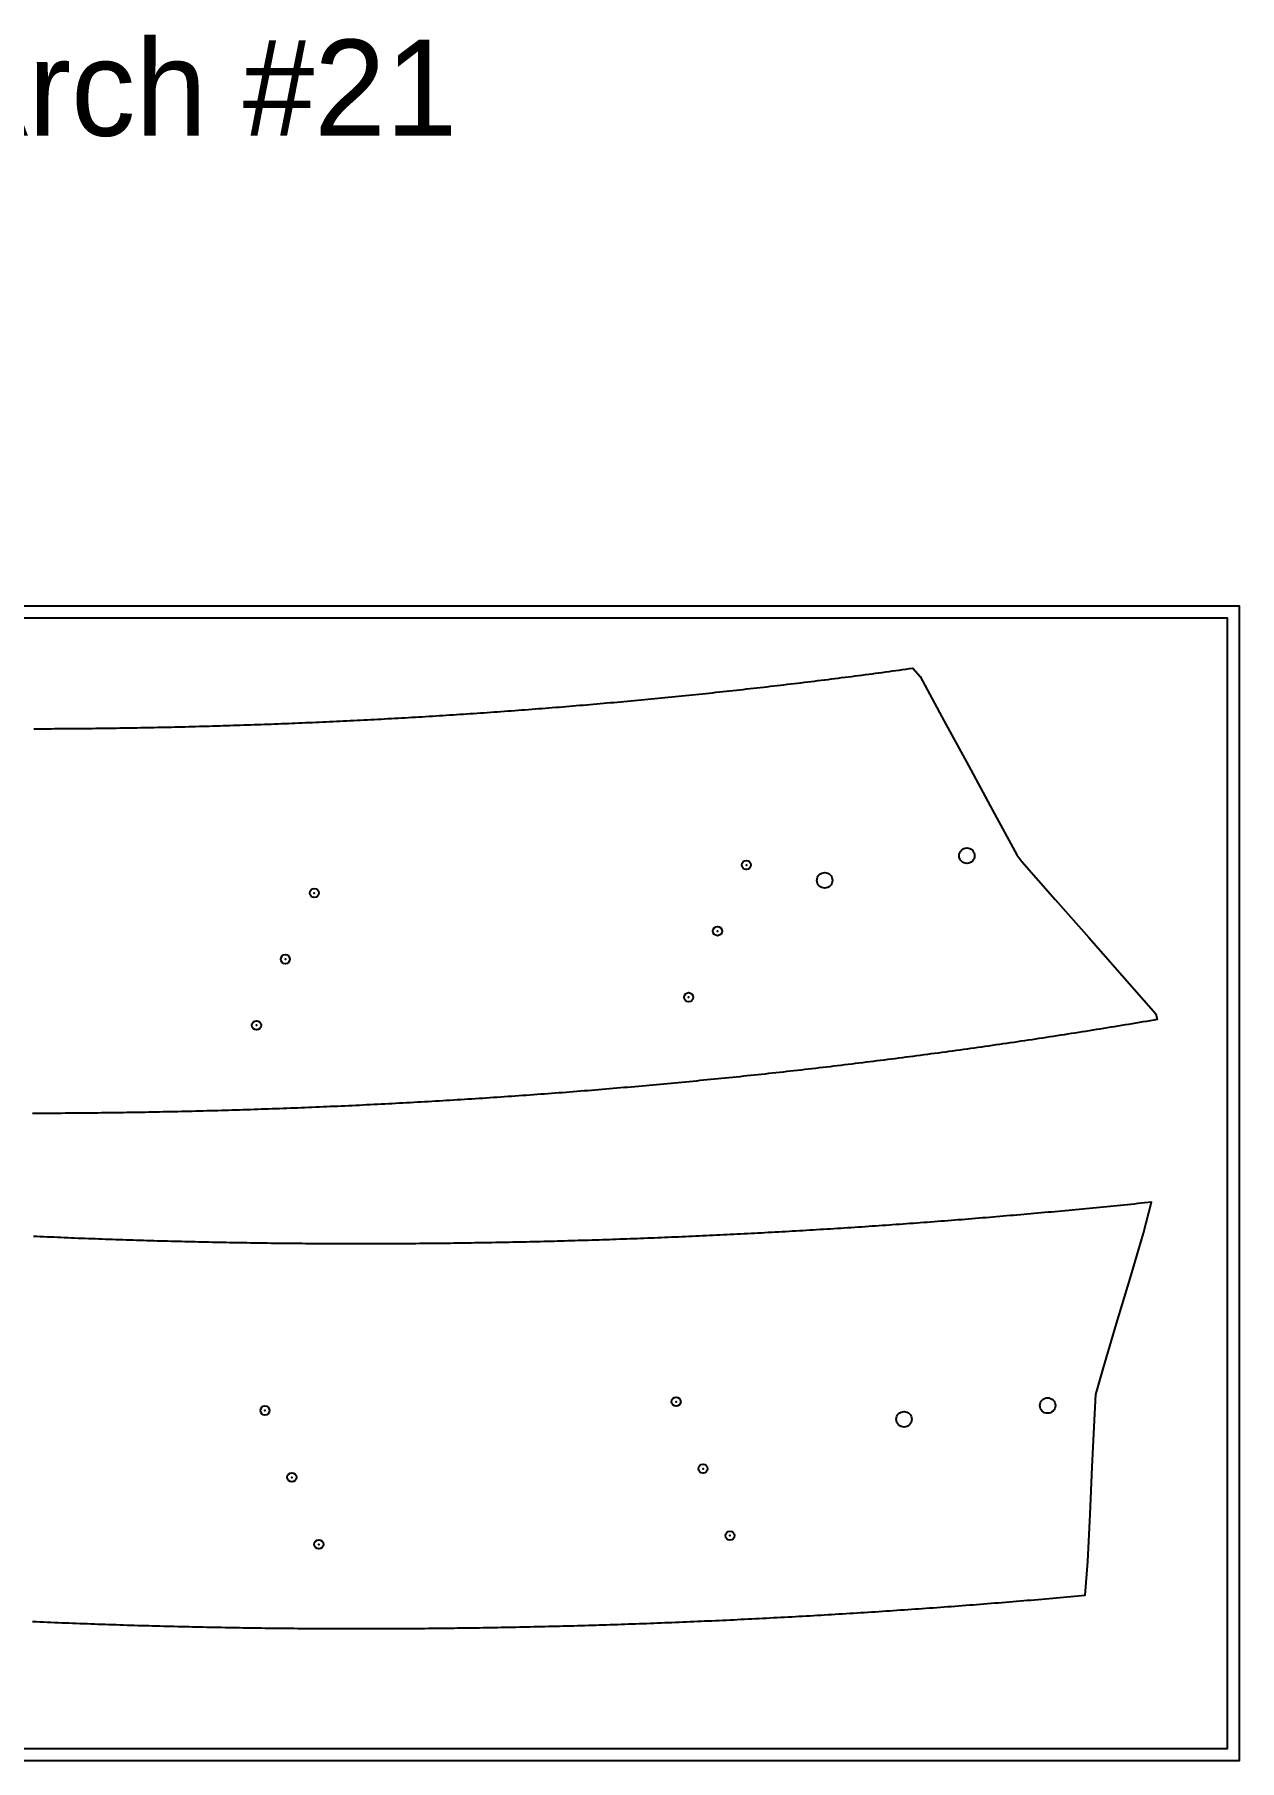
# Model space of a CAD drawing. Extents: x 15 to 497, y 19 to 601.
# Drawn here: x 288 to 338.1, y 81.1 to 152.8 of the extents above; entities that cross this region are included whole.
import ezdxf

# ---------------------------------------------------------------- set-up
doc = ezdxf.new("R2010")
doc.units = 0
doc.header["$PDMODE"] = 32
doc.header["$PDSIZE"] = 0.38
doc.layers.get('0').update_dxf_attribs({"linetype": 'CONTINUOUS'})
for name, color, linetype in [('ANNOTATION', 7, 'CONTINUOUS'), ('CUT_SHEET', 1, 'CONTINUOUS'), ('DRILLING', 3, 'CONTINUOUS'), ('ENGRAVE', 4, 'CONTINUOUS')]:
    doc.layers.add(name, color=color, linetype=linetype)

# ---------------------------------------------------------------- blocks, each defined once
blk = doc.blocks.new('*U765')
at = {"layer": 'ENGRAVE'}
blk.add_point((0, 0), dxfattribs=at)
blk = doc.blocks.new('*U766')
at = {"layer": 'ENGRAVE', "color": 0, "linetype": 'BYBLOCK'}
for p in [(0, 0), (3, 0), (6, 0)]:
    blk.add_blockref('*U765', p, dxfattribs=at)
blk = doc.blocks.new('*U767')
at = {"layer": 'ENGRAVE'}
blk.add_point((0, 0), dxfattribs=at)
blk = doc.blocks.new('*U768')
at = {"layer": 'ENGRAVE', "color": 0, "linetype": 'BYBLOCK'}
for p in [(0, 0), (3, 0), (6, 0)]:
    blk.add_blockref('*U767', p, dxfattribs=at)
blk = doc.blocks.new('*U799')
at = {"layer": 'ENGRAVE'}
blk.add_point((0, 0), dxfattribs=at)
blk = doc.blocks.new('*U800')
at = {"layer": 'ENGRAVE', "color": 0, "linetype": 'BYBLOCK'}
for p in [(0, 0), (3, 0), (6, 0)]:
    blk.add_blockref('*U799', p, dxfattribs=at)
blk = doc.blocks.new('*U801')
at = {"layer": 'ENGRAVE'}
blk.add_point((0, 0), dxfattribs=at)
blk = doc.blocks.new('*U802')
at = {"layer": 'ENGRAVE', "color": 0, "linetype": 'BYBLOCK'}
for p in [(0, 0), (3, 0), (6, 0)]:
    blk.add_blockref('*U801', p, dxfattribs=at)
blk = doc.blocks.new('*U869')
at = {"layer": 'ANNOTATION', "linetype": 'BYBLOCK'}
blk.add_line((244.751, 150.618), (245.111, 150.618), dxfattribs=at)
blk.add_lwpolyline([(213.248, 139.222), (244.751, 150.618)], dxfattribs=at)
at = {"layer": 'ANNOTATION'}
blk.add_solid([(213.258, 139.194), (213.079, 139.161), (213.238, 139.25)], dxfattribs=at)
blk.add_text('8 Sheets Total - Arch #21', height=4, dxfattribs=at).set_placement((244.929, 148.627))

msp = doc.modelspace()

# ---------------------------------------------------------------- linework, layer by layer
for points in [[(287.972, 123.968, 0), (288.115, 123.968, 0), (288.259, 123.969, 0), (288.402, 123.969, 0), (288.545, 123.97, 0), (288.688, 123.971, 0), (288.832, 123.972, 0), (288.975, 123.972, 0), (289.118, 123.973, 0), (289.261, 123.974, 0), (289.405, 123.975, 0), (289.548, 123.977, 0), (289.691, 123.978, 0), (289.834, 123.979, 0), (289.978, 123.98, 0), (290.121, 123.982, 0), (290.264, 123.983, 0), (290.407, 123.985, 0), (290.551, 123.987, 0), (290.694, 123.988, 0), (290.837, 123.99, 0), (290.98, 123.992, 0), (291.123, 123.994, 0), (291.267, 123.996, 0), (291.41, 123.998, 0), (291.553, 124, 0), (291.696, 124.002, 0), (291.839, 124.005, 0), (291.983, 124.007, 0), (292.126, 124.009, 0), (292.269, 124.012, 0), (292.412, 124.014, 0), (292.555, 124.017, 0), (292.698, 124.02, 0), (292.841, 124.023, 0), (292.985, 124.025, 0), (293.128, 124.028, 0), (293.271, 124.031, 0), (293.414, 124.034, 0), (293.557, 124.037, 0), (293.7, 124.041, 0), (293.843, 124.044, 0), (293.986, 124.047, 0), (294.129, 124.051, 0), (294.272, 124.054, 0), (294.416, 124.058, 0), (294.559, 124.061, 0), (294.702, 124.065, 0), (294.845, 124.069, 0), (294.988, 124.073, 0), (295.131, 124.077, 0), (295.274, 124.081, 0), (295.417, 124.085, 0), (295.56, 124.089, 0), (295.703, 124.093, 0), (295.846, 124.097, 0), (295.989, 124.102, 0), (296.132, 124.106, 0), (296.275, 124.111, 0), (296.418, 124.115, 0), (296.561, 124.12, 0), (296.704, 124.125, 0), (296.847, 124.129, 0), (296.99, 124.134, 0), (297.133, 124.139, 0), (297.276, 124.144, 0), (297.418, 124.149, 0), (297.561, 124.154, 0), (297.704, 124.16, 0), (297.847, 124.165, 0), (297.99, 124.17, 0), (298.133, 124.176, 0), (298.276, 124.181, 0), (298.419, 124.187, 0), (298.562, 124.193, 0), (298.704, 124.198, 0), (298.847, 124.204, 0), (298.99, 124.21, 0), (299.133, 124.216, 0), (299.276, 124.222, 0), (299.419, 124.228, 0), (299.561, 124.234, 0), (299.704, 124.24, 0), (299.847, 124.247, 0), (299.99, 124.253, 0), (300.133, 124.26, 0), (300.275, 124.266, 0), (300.418, 124.273, 0), (300.561, 124.279, 0), (300.704, 124.286, 0), (300.846, 124.293, 0), (300.989, 124.3, 0), (301.132, 124.307, 0), (301.275, 124.314, 0), (301.417, 124.321, 0), (301.56, 124.328, 0), (301.703, 124.336, 0), (301.845, 124.343, 0), (301.988, 124.35, 0), (302.131, 124.358, 0), (302.273, 124.365, 0), (302.416, 124.373, 0), (302.559, 124.381, 0), (302.701, 124.388, 0), (302.844, 124.396, 0), (302.986, 124.404, 0), (303.129, 124.412, 0), (303.272, 124.42, 0), (303.414, 124.428, 0), (303.557, 124.437, 0), (303.699, 124.445, 0), (303.842, 124.453, 0), (303.984, 124.462, 0), (304.127, 124.47, 0), (304.269, 124.479, 0), (304.412, 124.488, 0), (304.555, 124.496, 0), (304.697, 124.505, 0), (304.839, 124.514, 0), (304.982, 124.523, 0), (305.124, 124.532, 0), (305.267, 124.541, 0), (305.409, 124.55, 0), (305.552, 124.56, 0), (305.694, 124.569, 0), (305.837, 124.578, 0), (305.979, 124.588, 0), (306.121, 124.597, 0), (306.264, 124.607, 0), (306.406, 124.617, 0), (306.549, 124.626, 0), (306.691, 124.636, 0), (306.833, 124.646, 0), (306.976, 124.656, 0), (307.118, 124.666, 0), (307.26, 124.676, 0), (307.403, 124.687, 0), (307.545, 124.697, 0), (307.687, 124.707, 0), (307.829, 124.718, 0), (307.972, 124.728, 0), (308.114, 124.739, 0), (308.256, 124.75, 0), (308.398, 124.76, 0), (308.541, 124.771, 0), (308.683, 124.782, 0), (308.825, 124.793, 0), (308.967, 124.804, 0), (309.109, 124.815, 0), (309.252, 124.827, 0), (309.394, 124.838, 0), (309.536, 124.849, 0), (309.678, 124.861, 0), (309.82, 124.872, 0), (309.962, 124.884, 0), (310.104, 124.895, 0), (310.246, 124.907, 0), (310.389, 124.919, 0), (310.531, 124.931, 0), (310.673, 124.943, 0), (310.815, 124.955, 0), (310.957, 124.967, 0), (311.099, 124.979, 0), (311.241, 124.991, 0), (311.383, 125.004, 0), (311.525, 125.016, 0), (311.667, 125.029, 0), (311.809, 125.041, 0), (311.951, 125.054, 0), (312.093, 125.066, 0), (312.234, 125.079, 0), (312.376, 125.092, 0), (312.518, 125.105, 0), (312.66, 125.118, 0), (312.802, 125.131, 0), (312.944, 125.144, 0), (313.086, 125.158, 0), (313.228, 125.171, 0), (313.369, 125.184, 0), (313.511, 125.198, 0), (313.653, 125.211, 0), (313.795, 125.225, 0), (313.937, 125.239, 0), (314.078, 125.252, 0), (314.22, 125.266, 0), (314.362, 125.28, 0), (314.504, 125.294, 0), (314.645, 125.308, 0), (314.787, 125.323, 0), (314.929, 125.337, 0), (315.07, 125.351, 0), (315.212, 125.365, 0), (315.354, 125.38, 0), (315.495, 125.394, 0), (315.637, 125.409, 0), (315.778, 125.424, 0), (315.92, 125.439, 0), (316.062, 125.453, 0), (316.203, 125.468, 0), (316.345, 125.483, 0), (316.486, 125.498, 0), (316.628, 125.514, 0), (316.769, 125.529, 0), (316.911, 125.544, 0), (317.052, 125.56, 0), (317.194, 125.575, 0), (317.335, 125.591, 0), (317.477, 125.606, 0), (317.618, 125.622, 0), (317.76, 125.638, 0), (317.901, 125.654, 0), (318.042, 125.669, 0), (318.184, 125.685, 0), (318.325, 125.702, 0), (318.466, 125.718, 0), (318.608, 125.734, 0), (318.749, 125.75, 0), (318.89, 125.767, 0), (319.032, 125.783, 0), (319.173, 125.8, 0), (319.314, 125.816, 0), (319.455, 125.833, 0), (319.597, 125.85, 0), (319.738, 125.867, 0), (319.879, 125.884, 0), (320.02, 125.901, 0), (320.161, 125.918, 0), (320.302, 125.935, 0), (320.443, 125.952, 0), (320.585, 125.97, 0), (320.726, 125.987, 0), (320.867, 126.005, 0), (321.008, 126.022, 0), (321.149, 126.04, 0), (321.29, 126.058, 0), (321.431, 126.075, 0), (321.572, 126.093, 0), (321.713, 126.111, 0), (321.854, 126.129, 0), (321.995, 126.147, 0), (322.135, 126.166, 0), (322.276, 126.184, 0), (322.417, 126.202, 0), (322.558, 126.221, 0), (322.699, 126.239, 0), (322.84, 126.258, 0), (322.981, 126.276, 0), (323.121, 126.295, 0), (323.262, 126.314, 0), (323.403, 126.333, 0), (323.544, 126.352, 0), (323.684, 126.371, 0), (323.825, 126.39, 0), (323.966, 126.409, 0), (324.106, 126.429, 0), (324.247, 126.448, 0), (324.388, 126.468, 0), (324.528, 126.487, 0), (324.836, 126.145, 0), (325.841, 124.29, 0), (326.846, 122.435, 0), (327.851, 120.58, 0), (328.856, 118.724, 0)], [(328.856, 118.724, 0), (329.063, 118.451, 0), (330.456, 116.868, 0), (331.85, 115.284, 0), (333.244, 113.7, 0), (334.638, 112.116, 0), (334.7, 111.877, 0), (334.551, 111.851, 0), (334.402, 111.826, 0), (334.253, 111.8, 0), (334.104, 111.775, 0), (333.955, 111.75, 0), (333.806, 111.725, 0), (333.657, 111.7, 0), (333.508, 111.675, 0), (333.359, 111.65, 0), (333.21, 111.626, 0), (333.061, 111.601, 0), (332.912, 111.577, 0), (332.762, 111.552, 0), (332.613, 111.528, 0), (332.464, 111.504, 0), (332.315, 111.479, 0), (332.166, 111.455, 0), (332.016, 111.431, 0), (331.867, 111.408, 0), (331.718, 111.384, 0), (331.569, 111.36, 0), (331.419, 111.336, 0), (331.27, 111.313, 0), (331.121, 111.289, 0), (330.971, 111.266, 0), (330.822, 111.243, 0), (330.673, 111.22, 0), (330.523, 111.196, 0), (330.374, 111.173, 0), (330.225, 111.15, 0), (330.075, 111.128, 0), (329.926, 111.105, 0), (329.776, 111.082, 0), (329.627, 111.06, 0), (329.478, 111.037, 0), (329.328, 111.015, 0), (329.179, 110.992, 0), (329.029, 110.97, 0), (328.88, 110.948, 0), (328.73, 110.926, 0), (328.58, 110.904, 0), (328.431, 110.882, 0), (328.281, 110.86, 0), (328.132, 110.839, 0), (327.982, 110.817, 0), (327.833, 110.795, 0), (327.683, 110.774, 0), (327.533, 110.753, 0), (327.384, 110.731, 0), (327.234, 110.71, 0), (327.084, 110.689, 0), (326.935, 110.668, 0), (326.785, 110.647, 0), (326.635, 110.626, 0), (326.486, 110.605, 0), (326.336, 110.585, 0), (326.186, 110.564, 0), (326.036, 110.544, 0), (325.887, 110.523, 0), (325.737, 110.503, 0), (325.587, 110.483, 0), (325.437, 110.463, 0), (325.287, 110.442, 0), (325.138, 110.422, 0), (324.988, 110.403, 0), (324.838, 110.383, 0), (324.688, 110.363, 0), (324.538, 110.343, 0), (324.388, 110.324, 0), (324.239, 110.304, 0), (324.089, 110.285, 0), (323.939, 110.266, 0), (323.789, 110.246, 0), (323.639, 110.227, 0), (323.489, 110.208, 0), (323.339, 110.189, 0), (323.189, 110.17, 0), (323.039, 110.152, 0), (322.889, 110.133, 0), (322.739, 110.114, 0), (322.589, 110.096, 0), (322.439, 110.077, 0), (322.289, 110.059, 0), (322.139, 110.04, 0), (321.989, 110.022, 0), (321.839, 110.004, 0), (321.689, 109.986, 0), (321.539, 109.968, 0), (321.389, 109.95, 0), (321.239, 109.932, 0), (321.089, 109.915, 0), (320.938, 109.897, 0), (320.788, 109.88, 0), (320.638, 109.862, 0), (320.488, 109.845, 0), (320.338, 109.828, 0), (320.188, 109.81, 0), (320.038, 109.793, 0), (319.887, 109.776, 0), (319.737, 109.759, 0), (319.587, 109.742, 0), (319.437, 109.726, 0), (319.287, 109.709, 0), (319.136, 109.692, 0), (318.986, 109.676, 0), (318.836, 109.659, 0), (318.686, 109.643, 0), (318.535, 109.627, 0), (318.385, 109.61, 0), (318.235, 109.594, 0), (318.085, 109.578, 0), (317.934, 109.562, 0), (317.784, 109.546, 0), (317.634, 109.531, 0), (317.483, 109.515, 0), (317.333, 109.499, 0), (317.183, 109.484, 0), (317.032, 109.468, 0), (316.882, 109.453, 0), (316.732, 109.438, 0), (316.581, 109.422, 0), (316.431, 109.407, 0), (316.28, 109.392, 0), (316.13, 109.377, 0), (315.98, 109.362, 0), (315.829, 109.347, 0), (315.679, 109.333, 0), (315.528, 109.318, 0), (315.378, 109.303, 0), (315.228, 109.289, 0), (315.077, 109.275, 0), (314.927, 109.26, 0), (314.776, 109.246, 0), (314.626, 109.232, 0), (314.475, 109.218, 0), (314.325, 109.204, 0), (314.174, 109.19, 0), (314.024, 109.176, 0), (313.873, 109.162, 0), (313.723, 109.149, 0), (313.572, 109.135, 0), (313.422, 109.122, 0), (313.271, 109.108, 0), (313.121, 109.095, 0), (312.97, 109.082, 0), (312.82, 109.068, 0), (312.669, 109.055, 0), (312.519, 109.042, 0), (312.368, 109.029, 0), (312.217, 109.016, 0), (312.067, 109.004, 0), (311.916, 108.991, 0), (311.766, 108.978, 0), (311.615, 108.966, 0), (311.464, 108.953, 0), (311.314, 108.941, 0), (311.163, 108.929, 0), (311.013, 108.916, 0), (310.862, 108.904, 0), (310.711, 108.892, 0), (310.561, 108.88, 0), (310.41, 108.868, 0), (310.259, 108.857, 0), (310.109, 108.845, 0), (309.958, 108.833, 0), (309.807, 108.822, 0), (309.657, 108.81, 0), (309.506, 108.799, 0), (309.355, 108.787, 0), (309.205, 108.776, 0), (309.054, 108.765, 0), (308.903, 108.754, 0), (308.752, 108.743, 0), (308.602, 108.732, 0), (308.451, 108.721, 0), (308.3, 108.71, 0), (308.15, 108.7, 0), (307.999, 108.689, 0), (307.848, 108.678, 0), (307.697, 108.668, 0), (307.547, 108.658, 0), (307.396, 108.647, 0), (307.245, 108.637, 0), (307.094, 108.627, 0), (306.943, 108.617, 0), (306.793, 108.607, 0), (306.642, 108.597, 0), (306.491, 108.587, 0), (306.34, 108.577, 0), (306.189, 108.568, 0), (306.039, 108.558, 0), (305.888, 108.549, 0), (305.737, 108.539, 0), (305.586, 108.53, 0), (305.435, 108.521, 0), (305.284, 108.511, 0), (305.134, 108.502, 0), (304.983, 108.493, 0), (304.832, 108.484, 0), (304.681, 108.475, 0), (304.53, 108.467, 0), (304.379, 108.458, 0), (304.228, 108.449, 0), (304.078, 108.441, 0), (303.927, 108.432, 0), (303.776, 108.424, 0), (303.625, 108.415, 0), (303.474, 108.407, 0), (303.323, 108.399, 0), (303.172, 108.391, 0), (303.021, 108.383, 0), (302.87, 108.375, 0), (302.719, 108.367, 0), (302.569, 108.359, 0), (302.418, 108.352, 0), (302.267, 108.344, 0), (302.116, 108.336, 0), (301.965, 108.329, 0), (301.814, 108.322, 0), (301.663, 108.314, 0), (301.512, 108.307, 0), (301.361, 108.3, 0), (301.21, 108.293, 0), (301.059, 108.286, 0), (300.908, 108.279, 0), (300.757, 108.272, 0), (300.606, 108.265, 0), (300.455, 108.259, 0), (300.304, 108.252, 0), (300.153, 108.245, 0), (300.002, 108.239, 0), (299.851, 108.233, 0), (299.7, 108.226, 0), (299.549, 108.22, 0), (299.398, 108.214, 0), (299.247, 108.208, 0), (299.096, 108.202, 0), (298.945, 108.196, 0), (298.794, 108.19, 0), (298.643, 108.184, 0), (298.492, 108.179, 0), (298.341, 108.173, 0), (298.19, 108.167, 0), (298.039, 108.162, 0), (297.888, 108.157, 0), (297.737, 108.151, 0), (297.586, 108.146, 0), (297.435, 108.141, 0), (297.284, 108.136, 0), (297.133, 108.131, 0), (296.982, 108.126, 0), (296.831, 108.121, 0), (296.68, 108.116, 0), (296.529, 108.111, 0), (296.378, 108.107, 0), (296.227, 108.102, 0), (296.076, 108.098, 0), (295.925, 108.093, 0), (295.774, 108.089, 0), (295.622, 108.085, 0), (295.471, 108.081, 0), (295.32, 108.077, 0), (295.169, 108.073, 0), (295.018, 108.069, 0), (294.867, 108.065, 0), (294.716, 108.061, 0), (294.565, 108.057, 0), (294.414, 108.054, 0), (294.263, 108.05, 0), (294.112, 108.047, 0), (293.961, 108.043, 0), (293.81, 108.04, 0), (293.658, 108.037, 0), (293.507, 108.033, 0), (293.356, 108.03, 0), (293.205, 108.027, 0), (293.054, 108.024, 0), (292.903, 108.021, 0), (292.752, 108.019, 0), (292.601, 108.016, 0), (292.45, 108.013, 0), (292.298, 108.011, 0), (292.147, 108.008, 0), (291.996, 108.006, 0), (291.845, 108.003, 0), (291.694, 108.001, 0), (291.543, 107.999, 0), (291.392, 107.997, 0), (291.241, 107.995, 0), (291.09, 107.993, 0), (290.938, 107.991, 0), (290.787, 107.989, 0), (290.636, 107.987, 0), (290.485, 107.986, 0), (290.334, 107.984, 0), (290.183, 107.982, 0), (290.032, 107.981, 0), (289.881, 107.98, 0), (289.73, 107.978, 0), (289.578, 107.977, 0), (289.427, 107.976, 0), (289.276, 107.975, 0), (289.125, 107.974, 0), (288.974, 107.973, 0), (288.823, 107.972, 0), (288.672, 107.971, 0), (288.521, 107.971, 0), (288.369, 107.97, 0), (288.218, 107.969, 0), (288.067, 107.969, 0), (287.916, 107.968, 0)], [(287.924, 86.8419, 0), (288.075, 86.8353, 0), (288.226, 86.8288, 0), (288.377, 86.8224, 0), (288.528, 86.8161, 0), (288.679, 86.8098, 0), (288.83, 86.8036, 0), (288.981, 86.7975, 0), (289.132, 86.7915, 0), (289.283, 86.7855, 0), (289.434, 86.7796, 0), (289.585, 86.7738, 0), (289.736, 86.768, 0), (289.887, 86.7624, 0), (290.038, 86.7568, 0), (290.189, 86.7513, 0), (290.34, 86.7458, 0), (290.491, 86.7404, 0), (290.642, 86.7351, 0), (290.793, 86.7299, 0), (290.944, 86.7248, 0), (291.095, 86.7197, 0), (291.246, 86.7147, 0), (291.397, 86.7098, 0), (291.548, 86.7049, 0), (291.7, 86.7001, 0), (291.851, 86.6954, 0), (292.002, 86.6908, 0), (292.153, 86.6862, 0), (292.304, 86.6817, 0), (292.455, 86.6773, 0), (292.606, 86.673, 0), (292.757, 86.6687, 0), (292.908, 86.6645, 0), (293.059, 86.6604, 0), (293.21, 86.6563, 0), (293.361, 86.6524, 0), (293.512, 86.6485, 0), (293.663, 86.6446, 0), (293.814, 86.6409, 0), (293.966, 86.6372, 0), (294.117, 86.6336, 0), (294.268, 86.6301, 0), (294.419, 86.6266, 0), (294.57, 86.6232, 0), (294.721, 86.6199, 0), (294.872, 86.6167, 0), (295.023, 86.6135, 0), (295.174, 86.6104, 0), (295.325, 86.6074, 0), (295.476, 86.6044, 0), (295.628, 86.6016, 0), (295.779, 86.5988, 0), (295.93, 86.596, 0), (296.081, 86.5934, 0), (296.232, 86.5908, 0), (296.383, 86.5883, 0), (296.534, 86.5858, 0), (296.685, 86.5835, 0), (296.836, 86.5812, 0), (296.987, 86.5789, 0), (297.139, 86.5768, 0), (297.29, 86.5747, 0), (297.441, 86.5727, 0), (297.592, 86.5708, 0), (297.743, 86.5689, 0), (297.894, 86.5671, 0), (298.045, 86.5654, 0), (298.196, 86.5637, 0), (298.347, 86.5622, 0), (298.499, 86.5607, 0), (298.65, 86.5592, 0), (298.801, 86.5579, 0), (298.952, 86.5566, 0), (299.103, 86.5554, 0), (299.254, 86.5542, 0), (299.405, 86.5532, 0), (299.556, 86.5522, 0), (299.708, 86.5512, 0), (299.859, 86.5504, 0), (300.01, 86.5496, 0), (300.161, 86.5489, 0), (300.312, 86.5483, 0), (300.463, 86.5477, 0), (300.614, 86.5472, 0), (300.765, 86.5468, 0), (300.916, 86.5464, 0), (301.068, 86.5462, 0), (301.219, 86.5459, 0), (301.37, 86.5458, 0), (301.521, 86.5457, 0), (301.672, 86.5458, 0), (301.823, 86.5458, 0), (301.974, 86.546, 0), (302.125, 86.5462, 0), (302.277, 86.5465, 0), (302.428, 86.5469, 0), (302.579, 86.5473, 0), (302.73, 86.5478, 0), (302.881, 86.5484, 0), (303.032, 86.549, 0), (303.183, 86.5498, 0), (303.334, 86.5506, 0), (303.485, 86.5514, 0), (303.637, 86.5524, 0), (303.788, 86.5534, 0), (303.939, 86.5544, 0), (304.09, 86.5556, 0), (304.241, 86.5568, 0), (304.392, 86.5581, 0), (304.543, 86.5595, 0), (304.694, 86.5609, 0), (304.845, 86.5624, 0), (304.997, 86.564, 0), (305.148, 86.5656, 0), (305.299, 86.5673, 0), (305.45, 86.5691, 0), (305.601, 86.571, 0), (305.752, 86.5729, 0), (305.903, 86.5749, 0), (306.054, 86.577, 0), (306.205, 86.5791, 0), (306.356, 86.5813, 0), (306.508, 86.5836, 0), (306.659, 86.586, 0), (306.81, 86.5884, 0), (306.961, 86.5909, 0), (307.112, 86.5935, 0), (307.263, 86.5961, 0), (307.414, 86.5988, 0), (307.565, 86.6016, 0), (307.716, 86.6044, 0), (307.867, 86.6073, 0), (308.019, 86.6103, 0), (308.17, 86.6134, 0), (308.321, 86.6165, 0), (308.472, 86.6197, 0), (308.623, 86.623, 0), (308.774, 86.6263, 0), (308.925, 86.6297, 0), (309.076, 86.6332, 0), (309.227, 86.6368, 0), (309.378, 86.6404, 0), (309.529, 86.6441, 0), (309.68, 86.6478, 0), (309.831, 86.6517, 0), (309.983, 86.6556, 0), (310.134, 86.6595, 0), (310.285, 86.6636, 0), (310.436, 86.6677, 0), (310.587, 86.6719, 0), (310.738, 86.6761, 0), (310.889, 86.6804, 0), (311.04, 86.6848, 0), (311.191, 86.6893, 0), (311.342, 86.6938, 0), (311.493, 86.6984, 0), (311.644, 86.7031, 0), (311.795, 86.7078, 0), (311.946, 86.7126, 0), (312.097, 86.7175, 0), (312.248, 86.7225, 0), (312.399, 86.7275, 0), (312.55, 86.7326, 0), (312.701, 86.7377, 0), (312.852, 86.743, 0), (313.004, 86.7482, 0), (313.155, 86.7536, 0), (313.306, 86.759, 0), (313.457, 86.7645, 0), (313.608, 86.7701, 0), (313.759, 86.7758, 0), (313.91, 86.7815, 0), (314.061, 86.7873, 0), (314.212, 86.7931, 0), (314.363, 86.799, 0), (314.514, 86.805, 0), (314.665, 86.8111, 0), (314.816, 86.8172, 0), (314.967, 86.8234, 0), (315.118, 86.8297, 0), (315.269, 86.836, 0), (315.42, 86.8424, 0), (315.571, 86.8489, 0), (315.722, 86.8554, 0), (315.873, 86.862, 0), (316.024, 86.8687, 0), (316.175, 86.8754, 0), (316.326, 86.8822, 0), (316.476, 86.8891, 0), (316.627, 86.8961, 0), (316.778, 86.9031, 0), (316.929, 86.9102, 0), (317.08, 86.9173, 0), (317.231, 86.9246, 0), (317.382, 86.9319, 0), (317.533, 86.9392, 0), (317.684, 86.9467, 0), (317.835, 86.9542, 0), (317.986, 86.9617, 0), (318.137, 86.9694, 0), (318.288, 86.9771, 0), (318.439, 86.9848, 0), (318.59, 86.9927, 0), (318.741, 87.0006, 0), (318.892, 87.0086, 0), (319.042, 87.0166, 0), (319.193, 87.0247, 0), (319.344, 87.0329, 0), (319.495, 87.0412, 0), (319.646, 87.0495, 0), (319.797, 87.0579, 0), (319.948, 87.0663, 0), (320.099, 87.0749, 0), (320.25, 87.0835, 0), (320.4, 87.0921, 0), (320.551, 87.1008, 0), (320.702, 87.1096, 0), (320.853, 87.1185, 0), (321.004, 87.1274, 0), (321.155, 87.1364, 0), (321.306, 87.1455, 0), (321.456, 87.1546, 0), (321.607, 87.1638, 0), (321.758, 87.1731, 0), (321.909, 87.1824, 0), (322.06, 87.1918, 0), (322.211, 87.2013, 0), (322.361, 87.2109, 0), (322.512, 87.2205, 0), (322.663, 87.2301, 0), (322.814, 87.2399, 0), (322.965, 87.2497, 0), (323.116, 87.2596, 0), (323.266, 87.2695, 0), (323.417, 87.2795, 0), (323.568, 87.2896, 0), (323.719, 87.2998, 0), (323.869, 87.31, 0), (324.02, 87.3202, 0), (324.171, 87.3306, 0), (324.322, 87.341, 0), (324.473, 87.3515, 0), (324.623, 87.362, 0), (324.774, 87.3727, 0), (324.925, 87.3833, 0), (325.076, 87.3941, 0), (325.226, 87.4049, 0), (325.377, 87.4158, 0), (325.528, 87.4267, 0), (325.678, 87.4378, 0), (325.829, 87.4488, 0), (325.98, 87.46, 0), (326.131, 87.4712, 0), (326.281, 87.4825, 0), (326.432, 87.4939, 0), (326.583, 87.5053, 0), (326.733, 87.5168, 0), (326.884, 87.5283, 0), (327.035, 87.5399, 0), (327.185, 87.5516, 0), (327.336, 87.5634, 0), (327.487, 87.5752, 0), (327.637, 87.5871, 0), (327.788, 87.599, 0), (327.939, 87.611, 0), (328.089, 87.6231, 0), (328.24, 87.6353, 0), (328.391, 87.6475, 0), (328.541, 87.6598, 0), (328.692, 87.6721, 0), (328.842, 87.6845, 0), (328.993, 87.697, 0), (329.144, 87.7096, 0), (329.294, 87.7222, 0), (329.445, 87.7349, 0), (329.595, 87.7476, 0), (329.746, 87.7604, 0), (329.897, 87.7733, 0), (330.047, 87.7862, 0), (330.198, 87.7992, 0), (330.348, 87.8123, 0), (330.499, 87.8255, 0), (330.649, 87.8387, 0), (330.8, 87.8519, 0), (330.95, 87.8653, 0), (331.101, 87.8787, 0), (331.251, 87.8922, 0), (331.402, 87.9057, 0), (331.552, 87.9193, 0), (331.703, 87.933, 0), (331.811, 89.3385, 0), (331.901, 91.2986, 0), (331.992, 93.2586, 0), (332.083, 95.2186, 0), (332.14, 96.2793, 0), (332.449, 97.3486, 0), (333.007, 99.2298, 0), (333.565, 101.111, 0), (334.122, 102.992, 0), (334.459, 104.277, 0), (334.316, 104.262, 0), (334.172, 104.248, 0), (334.029, 104.233, 0), (333.886, 104.218, 0), (333.742, 104.203, 0), (333.599, 104.189, 0), (333.455, 104.174, 0), (333.312, 104.16, 0), (333.168, 104.146, 0), (333.025, 104.131, 0), (332.882, 104.117, 0), (332.738, 104.103, 0), (332.595, 104.089, 0), (332.451, 104.075, 0), (332.308, 104.061, 0), (332.164, 104.047, 0), (332.021, 104.033, 0), (331.877, 104.019, 0), (331.734, 104.005, 0), (331.59, 103.992, 0), (331.447, 103.978, 0), (331.303, 103.964, 0), (331.16, 103.951, 0), (331.016, 103.938, 0), (330.873, 103.924, 0), (330.729, 103.911, 0), (330.586, 103.898, 0), (330.442, 103.884, 0), (330.299, 103.871, 0), (330.155, 103.858, 0), (330.012, 103.845, 0), (329.868, 103.832, 0), (329.725, 103.819, 0), (329.581, 103.807, 0), (329.437, 103.794, 0), (329.294, 103.781, 0), (329.15, 103.769, 0), (329.007, 103.756, 0), (328.863, 103.744, 0), (328.72, 103.731, 0), (328.576, 103.719, 0), (328.432, 103.706, 0), (328.289, 103.694, 0), (328.145, 103.682, 0), (328.002, 103.67, 0), (327.858, 103.658, 0), (327.715, 103.646, 0), (327.571, 103.634, 0), (327.427, 103.622, 0), (327.284, 103.61, 0), (327.14, 103.599, 0), (326.997, 103.587, 0), (326.853, 103.575, 0), (326.709, 103.564, 0), (326.566, 103.552, 0), (326.422, 103.541, 0), (326.279, 103.53, 0), (326.135, 103.518, 0), (325.991, 103.507, 0), (325.848, 103.496, 0), (325.704, 103.485, 0), (325.56, 103.474, 0), (325.417, 103.463, 0), (325.273, 103.452, 0), (325.13, 103.441, 0), (324.986, 103.43, 0), (324.842, 103.42, 0), (324.699, 103.409, 0), (324.555, 103.398, 0), (324.411, 103.388, 0), (324.268, 103.377, 0), (324.124, 103.367, 0), (323.98, 103.357, 0), (323.837, 103.346, 0), (323.693, 103.336, 0), (323.549, 103.326, 0), (323.406, 103.316, 0), (323.262, 103.306, 0), (323.118, 103.296, 0), (322.975, 103.286, 0), (322.831, 103.276, 0), (322.687, 103.267, 0), (322.544, 103.257, 0), (322.4, 103.247, 0), (322.256, 103.238, 0), (322.113, 103.228, 0), (321.969, 103.219, 0), (321.825, 103.209, 0), (321.682, 103.2, 0), (321.538, 103.191, 0), (321.394, 103.182, 0), (321.251, 103.173, 0), (321.107, 103.164, 0), (320.963, 103.155, 0), (320.82, 103.146, 0), (320.676, 103.137, 0), (320.532, 103.128, 0), (320.389, 103.119, 0), (320.245, 103.111, 0), (320.101, 103.102, 0), (319.958, 103.094, 0), (319.814, 103.085, 0), (319.67, 103.077, 0), (319.527, 103.068, 0), (319.383, 103.06, 0), (319.239, 103.052, 0), (319.096, 103.044, 0), (318.952, 103.036, 0), (318.808, 103.028, 0), (318.665, 103.02, 0), (318.521, 103.012, 0), (318.377, 103.004, 0), (318.233, 102.996, 0), (318.09, 102.989, 0), (317.946, 102.981, 0), (317.802, 102.973, 0), (317.659, 102.966, 0), (317.515, 102.958, 0), (317.371, 102.951, 0), (317.228, 102.944, 0), (317.084, 102.937, 0), (316.94, 102.929, 0), (316.797, 102.922, 0), (316.653, 102.915, 0), (316.509, 102.908, 0), (316.365, 102.901, 0), (316.222, 102.895, 0), (316.078, 102.888, 0), (315.934, 102.881, 0), (315.791, 102.875, 0), (315.647, 102.868, 0), (315.503, 102.861, 0), (315.36, 102.855, 0), (315.216, 102.849, 0), (315.072, 102.842, 0), (314.929, 102.836, 0), (314.785, 102.83, 0), (314.641, 102.824, 0), (314.497, 102.818, 0), (314.354, 102.812, 0), (314.21, 102.806, 0), (314.066, 102.8, 0), (313.923, 102.794, 0), (313.779, 102.788, 0), (313.635, 102.783, 0), (313.492, 102.777, 0), (313.348, 102.772, 0), (313.204, 102.766, 0), (313.061, 102.761, 0), (312.917, 102.756, 0), (312.773, 102.75, 0), (312.63, 102.745, 0), (312.486, 102.74, 0), (312.342, 102.735, 0), (312.198, 102.73, 0), (312.055, 102.725, 0), (311.911, 102.72, 0), (311.767, 102.715, 0), (311.624, 102.711, 0), (311.48, 102.706, 0), (311.336, 102.701, 0), (311.193, 102.697, 0), (311.049, 102.692, 0), (310.905, 102.688, 0), (310.762, 102.684, 0), (310.618, 102.679, 0), (310.474, 102.675, 0), (310.331, 102.671, 0), (310.187, 102.667, 0), (310.043, 102.663, 0), (309.9, 102.659, 0), (309.756, 102.655, 0), (309.612, 102.651, 0), (309.469, 102.648, 0), (309.325, 102.644, 0), (309.181, 102.64, 0), (309.038, 102.637, 0), (308.894, 102.633, 0), (308.75, 102.63, 0), (308.607, 102.627, 0), (308.463, 102.623, 0), (308.32, 102.62, 0), (308.176, 102.617, 0), (308.032, 102.614, 0), (307.889, 102.611, 0), (307.745, 102.608, 0), (307.601, 102.605, 0), (307.458, 102.602, 0), (307.314, 102.6, 0), (307.17, 102.597, 0), (307.027, 102.594, 0), (306.883, 102.592, 0), (306.74, 102.589, 0), (306.596, 102.587, 0), (306.452, 102.585, 0), (306.309, 102.582, 0), (306.165, 102.58, 0), (306.021, 102.578, 0), (305.878, 102.576, 0), (305.734, 102.574, 0), (305.591, 102.572, 0), (305.447, 102.57, 0), (305.303, 102.568, 0), (305.16, 102.567, 0), (305.016, 102.565, 0), (304.873, 102.564, 0), (304.729, 102.562, 0), (304.585, 102.561, 0), (304.442, 102.559, 0), (304.298, 102.558, 0), (304.155, 102.557, 0), (304.011, 102.555, 0), (303.867, 102.554, 0), (303.724, 102.553, 0), (303.58, 102.552, 0), (303.437, 102.551, 0), (303.293, 102.55, 0), (303.149, 102.55, 0), (303.006, 102.549, 0), (302.862, 102.548, 0), (302.719, 102.548, 0), (302.575, 102.547, 0), (302.432, 102.547, 0), (302.288, 102.546, 0), (302.144, 102.546, 0), (302.001, 102.546, 0), (301.857, 102.546, 0), (301.714, 102.546, 0), (301.57, 102.546, 0), (301.427, 102.546, 0), (301.283, 102.546, 0), (301.14, 102.546, 0), (300.996, 102.546, 0), (300.853, 102.546, 0), (300.709, 102.547, 0), (300.566, 102.547, 0), (300.422, 102.548, 0), (300.278, 102.548, 0), (300.135, 102.549, 0), (299.991, 102.55, 0), (299.848, 102.55, 0), (299.704, 102.551, 0), (299.561, 102.552, 0), (299.417, 102.553, 0), (299.274, 102.554, 0), (299.13, 102.555, 0), (298.987, 102.556, 0), (298.844, 102.558, 0), (298.7, 102.559, 0), (298.557, 102.56, 0), (298.413, 102.562, 0), (298.27, 102.563, 0), (298.126, 102.565, 0), (297.983, 102.567, 0), (297.839, 102.568, 0), (297.696, 102.57, 0), (297.552, 102.572, 0), (297.409, 102.574, 0), (297.266, 102.576, 0), (297.122, 102.578, 0), (296.979, 102.58, 0), (296.835, 102.582, 0), (296.692, 102.585, 0), (296.548, 102.587, 0), (296.405, 102.59, 0), (296.262, 102.592, 0), (296.118, 102.595, 0), (295.975, 102.597, 0), (295.831, 102.6, 0), (295.688, 102.603, 0), (295.545, 102.606, 0), (295.401, 102.608, 0), (295.258, 102.611, 0), (295.115, 102.614, 0), (294.971, 102.618, 0), (294.828, 102.621, 0), (294.685, 102.624, 0), (294.541, 102.627, 0), (294.398, 102.631, 0), (294.255, 102.634, 0), (294.111, 102.638, 0), (293.968, 102.641, 0), (293.825, 102.645, 0), (293.681, 102.649, 0), (293.538, 102.653, 0), (293.395, 102.656, 0), (293.251, 102.66, 0), (293.108, 102.664, 0), (292.965, 102.669, 0), (292.822, 102.673, 0), (292.678, 102.677, 0), (292.535, 102.681, 0), (292.392, 102.686, 0), (292.249, 102.69, 0), (292.105, 102.695, 0), (291.962, 102.699, 0), (291.819, 102.704, 0), (291.676, 102.708, 0), (291.533, 102.713, 0), (291.389, 102.718, 0), (291.246, 102.723, 0), (291.103, 102.728, 0), (290.96, 102.733, 0), (290.817, 102.738, 0), (290.673, 102.743, 0), (290.53, 102.749, 0), (290.387, 102.754, 0), (290.244, 102.76, 0), (290.101, 102.765, 0), (289.958, 102.771, 0), (289.814, 102.776, 0), (289.671, 102.782, 0), (289.528, 102.788, 0), (289.385, 102.794, 0), (289.242, 102.799, 0), (289.099, 102.805, 0), (288.956, 102.811, 0), (288.813, 102.818, 0), (288.67, 102.824, 0), (288.527, 102.83, 0), (288.384, 102.836, 0), (288.24, 102.843, 0), (288.097, 102.849, 0), (287.954, 102.856, 0)]]:
    msp.add_polyline3d(points)
at = {"layer": 'CUT_SHEET'}
for points in [[(242.1176, 129.0613), (242.1176, 81.0613), (338.1176, 81.0613), (338.1176, 129.0613)], [(242.6176, 128.5613), (242.6176, 81.5613), (337.6176, 81.5613), (337.6176, 128.5613)]]:
    msp.add_lwpolyline(points, close=True, dxfattribs=at)
at = {"layer": 'DRILLING'}
for centre in [(326.7793, 118.6887), (320.8674, 117.6643), (324.1663, 95.2489), (330.1389, 95.8225)]:
    msp.add_circle(centre, 0.3225, dxfattribs=at)

# ---------------------------------------------------------------- block references
msp.add_blockref('*U869', (0, 0))
at = {"layer": 'ENGRAVE', "xscale": -1, "rotation": 246.3976192570367}
for name, p in [('*U802', (315.207, 112.8032)), ('*U800', (297.2363, 111.6361))]:
    msp.add_blockref(name, p, dxfattribs=at)
at = {"layer": 'ENGRAVE', "rotation": 111.9205044569372}
for name, p in [('*U768', (299.8259, 90.0501)), ('*U766', (316.9266, 90.4135))]:
    msp.add_blockref(name, p, dxfattribs=at)

doc.saveas('drawing.dxf')
